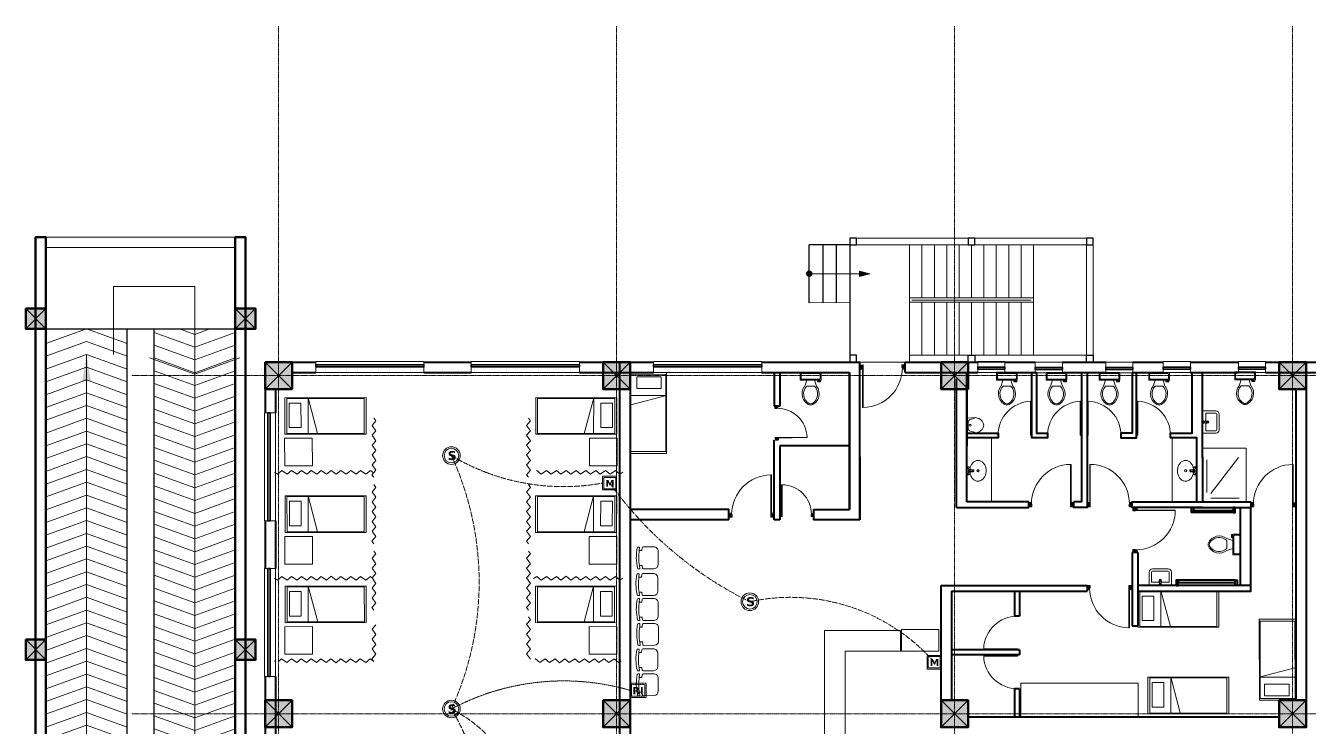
# Model space of a CAD drawing. Header units: millimetres. Extents: x 2402294 to 3337895, y 3394997 to 3969149.
# Drawn here: x 2501449 to 2529930, y 3600901 to 3616459 of the extents above; entities that cross this region are included whole.
import ezdxf

# ---------------------------------------------------------------- set-up
doc = ezdxf.new("R2010")
doc.units = ezdxf.units.MM
doc.header["$MEASUREMENT"] = 0
for name, pattern in [('ACAD_ISO04W100', [30, 24, -3, 0, -3]), ('ACISOTGB', [9, 4, -1, 1, -1, 1, -1]), ('CENTER', [2, 1.25, -0.25, 0.25, -0.25]), ('DASHED', [0.75, 0.5, -0.25])]:
    doc.linetypes.add(name, pattern=pattern)
for name, color, linetype, lineweight in [('0newfurnture', 30, 'Continuous', 15), ('centreline', 52, 'CENTER', 5), ('Column-0.5', 14, 'Continuous', 50), ('Detector Detector Conduit', 6, 'ACAD_ISO04W100', 13), ('Dimension- 0.15', 114, 'Continuous', 15), ('Dimension-137.5', 86, 'Continuous', 13), ('door', 41, 'Continuous', 5), ('Door Opening-0.09', 253, 'Continuous', 9), ('Frame-0.3', 24, 'Continuous', 30), ('Furniture Hospital-0.09', 44, 'Continuous', 9), ('Hatch', 9, 'Continuous', 9), ('hatch-1', 53, 'Continuous', 15), ('hidden lines', 205, 'DASHED', 5), ('Manual Call Point', 240, 'CENTER', 30), ('Metal  workt-0.2', 13, 'Continuous', 20), ('RI detector conduit', 100, 'ACISOTGB', 9), ('Sill Level', 140, 'Continuous', 20), ('Smoke Detector', 220, 'Continuous', 20), ('stairs', 6, 'Continuous', 25), ('WALL 0.2', 7, 'Continuous', 20), ('wall 0.4', 7, 'Continuous', 40), ('Wall-0.5', 7, 'Continuous', 50), ('WINDOW', 152, 'Continuous', 30), ('Windows Plan', 152, 'Continuous', 35)]:
    doc.layers.add(name, color=color, linetype=linetype, lineweight=lineweight)
doc.layers.add('ANNOTATION', color=7, linetype='Continuous')
doc.layers.add('CCTV conduit wire', color=1, linetype='CENTER')
doc.styles.add('5P2', font='verdana.ttf', dxfattribs={"height": 500})
doc.styles.get("Standard").update_dxf_attribs({"font": 'arial.ttf'})
doc.linetypes.add('ZIGZAG', pattern='A,0.0001,-0.2,[131,ltypeshp.shx,S=0.2,R=0,X=-0.2,Y=0],-0.4,[131,ltypeshp.shx,S=0.2,R=180,X=0.2,Y=0],-0.2', length=0.8001)
doc.dimstyles.get("Standard").update_dxf_attribs({"dimtxt": 500, "dimasz": 100, "dimexe": 100, "dimexo": 200, "dimgap": 0.09, "dimtad": 0, "dimtoh": 1, "dimdec": 0, "dimzin": 0, "dimdsep": 46, "dimtxsty": 'Standard', "dimblk": 'DOT', "dimcen": 0, "dimclrd": 256, "dimclre": 256, "dimclrt": 256, "dimadec": 0, "dimazin": 0, "dimtfac": 1, "dimtdec": 0, "dimtofl": 0, "dimtmove": 0, "dimatfit": 3, "dimfxl": 1, "dimtolj": 1, "dimtzin": 0, "dimlwd": -1, "dimlwe": -1, "dimarcsym": 1})

# ---------------------------------------------------------------- blocks, each defined once
blk = doc.blocks.new('2ft column')
at = {"layer": 'Hatch', "ltscale": 5}
h = blk.add_hatch(color=256, dxfattribs=at)
h.dxf.hatch_style = 1
h.paths.add_polyline_path([(2207385, 4176559), (2207985, 4176559), (2207985, 4175959), (2207385, 4175959)])
at = {"layer": 'Column-0.5', "ltscale": 5}
blk.add_lwpolyline([(2207385, 4176559), (2207985, 4176559), (2207985, 4175959), (2207385, 4175959)], close=True, dxfattribs=at)
at = {"layer": 'Defpoints', "ltscale": 5}
for points in [[(2207985, 4176559), (2207385, 4175959)], [(2207985, 4175959), (2207385, 4176559)]]:
    blk.add_lwpolyline(points, dxfattribs=at)
blk = doc.blocks.new('main grid')
at = {"layer": 'centreline', "ltscale": 5}
for p, q in [((2518911, 4018930), (2518911, 3987284)), ((2526411, 4018930), (2526411, 3987284)), ((2533911, 4018930), (2533911, 3991299)), ((2541411, 4018930), (2541411, 3976624)), ((2559988, 4011172), (2515645, 4011172)), ((2559988, 4003672), (2515645, 4003672))]:
    blk.add_line(p, q, dxfattribs=at)
at = {"layer": 'Hatch'}
for p in [(311226, -165087), (318726, -165087), (326226, -165087), (333726, -165087), (311226, -172587), (318726, -172587), (326226, -172587), (333726, -172587)]:
    blk.add_blockref('2ft column', p, dxfattribs=at)
blk = doc.blocks.new('sems')
at = {"layer": 'Dimension- 0.15', "ltscale": 5}
h = blk.add_hatch(dxfattribs=at)
h.set_pattern_fill('ANSI31', color=256, scale=25.555556)
h.set_pattern_definition([(45, (55035.0093, 4945698.8337), (-2.258813329, 2.258813329), [])])
h.paths.add_polyline_path([(2173550, 4150430), (2173550, 4150489), (2173491, 4150489, 0.414214)])
h.paths.add_polyline_path([(2173550, 4150430, 0.414214), (2173609, 4150489), (2173550, 4150489)])
h.paths.add_polyline_path([(2173550, 4150489), (2173609, 4150489, 0.414214), (2173550, 4150548)])
h.paths.add_polyline_path([(2173491, 4150489), (2173550, 4150489), (2173550, 4150548, 0.414214)])
for p, q in [((2174664, 4150546), (2174664, 4150431)), ((2174894, 4150489), (2174664, 4150546)), ((2174664, 4150431), (2174894, 4150489))]:
    blk.add_line(p, q, dxfattribs=at)
blk.add_lwpolyline([(2174664, 4150489), (2173550, 4150489)], dxfattribs=at)
blk.add_circle((2173550, 4150489), 59.1, dxfattribs=at)
blk.add_solid([(2174664, 4150546), (2174894, 4150489), (2174664, 4150431)], dxfattribs=at)
at = {"layer": 'Dimension-137.5', "ltscale": 5}
blk.add_line((2174664, 4150489), (2174894, 4150489), dxfattribs=at)
at = {"layer": 'Frame-0.3'}
for points in [[(2174450, 4151281), (2174450, 4151131), (2174600, 4151131), (2174600, 4151281)], [(2177075, 4151281), (2177075, 4151131), (2177225, 4151131), (2177225, 4151281)], [(2179700, 4151281), (2179700, 4151131), (2179850, 4151131), (2179850, 4151281)], [(2174450, 4148681), (2174450, 4148531), (2174600, 4148531), (2174600, 4148681)], [(2177075, 4148531), (2177075, 4148681), (2177225, 4148681), (2177225, 4148531)], [(2179700, 4148531), (2179700, 4148681), (2179850, 4148681), (2179850, 4148531)]]:
    blk.add_lwpolyline(points, close=True, dxfattribs=at)
at = {"layer": 'Metal  workt-0.2', "ltscale": 5}
for p, q in [((2174600, 4151281), (2179700, 4151281)), ((2175775, 4151131), (2175775, 4149956)), ((2176050, 4151131), (2176050, 4149956)), ((2176325, 4151131), (2176325, 4149956)), ((2176600, 4151131), (2176600, 4149956)), ((2176875, 4151131), (2176875, 4149956)), ((2177150, 4151131), (2177150, 4149956)), ((2177425, 4151131), (2177425, 4149956)), ((2177700, 4151131), (2177700, 4149956)), ((2177975, 4151131), (2177975, 4149956)), ((2178250, 4151131), (2178250, 4149956)), ((2178525, 4151131), (2178525, 4149956)), ((2179700, 4148681), (2179700, 4151131)), ((2175775, 4149856), (2175775, 4148681)), ((2176050, 4149856), (2176050, 4148681)), ((2176325, 4149856), (2176325, 4148681)), ((2176600, 4149856), (2176600, 4148681)), ((2176875, 4149856), (2176875, 4148681)), ((2177150, 4149856), (2177150, 4148681)), ((2177425, 4149856), (2177425, 4148681)), ((2177700, 4149856), (2177700, 4148681)), ((2177975, 4149856), (2177975, 4148681)), ((2178250, 4149856), (2178250, 4148681)), ((2178525, 4149856), (2178525, 4148681)), ((2175775, 4148531), (2174600, 4148531))]:
    blk.add_line(p, q, dxfattribs=at)
at = {"layer": 'Metal  workt-0.2'}
for points in [[(2177075, 4148531), (2179850, 4148531), (2179850, 4151131), (2174450, 4151131), (2174450, 4148531), (2174600, 4148531)], [(2179700, 4151131), (2174600, 4151131)], [(2174450, 4149851), (2173550, 4149847)], [(2179700, 4148681), (2175775, 4148681), (2175775, 4148531), (2176745, 4148531)]]:
    blk.add_lwpolyline(points, dxfattribs=at)
for points in [[(2175775, 4149956), (2175775, 4149856), (2178525, 4149856), (2178525, 4149956)], [(2175825, 4149906), (2175825, 4149906), (2178475, 4149906), (2178475, 4149906)]]:
    blk.add_lwpolyline(points, close=True, dxfattribs=at)
at = {"layer": 'stairs', "ltscale": 5}
for p, q in [((2174450, 4151281), (2174450, 4148531)), ((2173850, 4151131), (2173850, 4149848)), ((2174150, 4151131), (2174150, 4149849))]:
    blk.add_line(p, q, dxfattribs=at)
for points in [[(2173550, 4149847), (2173550, 4151131)], [(2174450, 4151131), (2173550, 4151131)]]:
    blk.add_lwpolyline(points, dxfattribs=at)
blk = doc.blocks.new('_Dot')
at = {"color": 0, "linetype": 'ByBlock', "lineweight": -2}
blk.add_line((-0.5, 0), (-1, 0), dxfattribs=at)
at = {"color": 0, "linetype": 'ByBlock', "lineweight": -3, "const_width": 0.5}
blk.add_lwpolyline([(-0.25, 0, 1), (0.25, 0, 1)], format="xyb", close=True, dxfattribs=at)
blk = doc.blocks.new('Toilet - top')
at = {"layer": 'Furniture Hospital-0.09'}
for p, q in [((-10, -8.5), (-8, -8.5)), ((-10, -9.5), (-10, -8.5)), ((-7, -9.5), (-10, -9.5)), ((-8, -8.5), (-8, -8)), ((-7, -8), (-7, -9.5)), ((-4, -8), (-6, -14)), ((4, -8), (6, -14)), ((9.5, -6), (9.5, -2)), ((4, -14), (-4, -14))]:
    blk.add_line(p, q, dxfattribs=at)
blk.add_lwpolyline([(10.5, -8), (10.5, 0), (-10.5, 0), (-10.5, -8)], close=True, dxfattribs=at)
for points in [[(-9.5, -2), (-9.5, -6)], [(8.5, -1), (-8.5, -1)], [(-8.5, -7), (8.5, -7)]]:
    blk.add_lwpolyline(points, dxfattribs=at)
for centre, radius, start, end in [((-8.6, -1.9), 0.884, 81.8699, 188.1301), ((-8.6, -6.1), 0.884, 171.8699, 278.1301), ((8.6, -1.9), 0.884, 351.8699, 98.1301), ((8.6, -6.1), 0.884, 261.8699, 8.1301), ((3.5, -21.6), 12.2, 141.4691, 247.9714), ((4.2, -21.8), 11.3, 136.3677, 238.9468), ((-3.5, -21.6), 12.2, 292.0284, 38.5307), ((-4.2, -21.8), 11.3, 301.053, 43.6321), ((0, -27.9), 4, 245.7318, 294.2682), ((0, -29), 4, 254.8605, 285.1395)]:
    blk.add_arc(centre, radius, start, end, dxfattribs=at)
blk = doc.blocks.new('26 door')
at = {"layer": 'door'}
blk.add_line((42654.7, -717.8), (42654.7, -716.7), dxfattribs=at)
at = {"layer": 'door', "ltscale": 5}
blk.add_lwpolyline([(42654.7, -716.7), (42684.7, -716.7), (42684.7, -717.8), (42654.7, -717.8)], dxfattribs=at)
at = {"layer": 'Door Opening-0.09'}
blk.add_arc((42654.8, -717.8), 30, 2.1358, 90.1794, dxfattribs=at)
blk = doc.blocks.new('TIA UR Plan-flat-1')
at = {"layer": 'Furniture Hospital-0.09'}
for points in [[(-186, 175), (-265, 150, 0.270578), (-380, 0, 0.556713)], [(-186, -175), (-265, -150, -0.270578), (-380, 0, -0.556713)], [(0, 0), (0, 132, 0.414214), (-25, 157), (-186, 175)], [(0, 0), (0, -132, -0.414214), (-25, -157), (-186, -175)], [(-174, 175), (-174, 154), (-81, 130, -0.321575), (-32, 71), (-32, 0)], [(-174, -175), (-174, -154), (-81, -130, 0.321575), (-32, -71), (-32, 0)]]:
    blk.add_lwpolyline(points, format="xyb", dxfattribs=at)
blk.add_circle((-75, 0), 20, dxfattribs=at)
blk = doc.blocks.new('SHOWERPLAN')
for p, q in [((20, 60), (25, 60)), ((30, 83), (35, 83)), ((30, 67), (35, 67)), ((35, 90), (53, 90)), ((80, 22), (135, 22)), ((20, -60), (25, -60)), ((30, -67), (35, -67)), ((30, -83), (35, -83)), ((35, -90), (53, -90)), ((80, -22), (135, -22))]:
    blk.add_line(p, q)
for points in [[(0, 105, -0.222859), (20, 90), (20, 60, -0.222859), (0, 45)], [(139, -4), (139, 3, 0.373826), (136, 7), (73, 15, 1.867218), (73, -16), (136, -7, 0.373826)], [(0, -105, 0.222859), (20, -90), (20, -60, 0.222859), (0, -45)]]:
    blk.add_lwpolyline(points, format="xyb", close=True)
for points in [[(20, 90), (25, 90), (25, 60), (20, 60)], [(25, 85), (30, 85), (30, 65), (25, 65)], [(30, 90), (35, 90), (35, 60), (30, 60)], [(20, -90), (25, -90), (25, -60), (20, -60)], [(25, -85), (30, -85), (30, -65), (25, -65)], [(30, -90), (35, -90), (35, -60), (30, -60)]]:
    blk.add_lwpolyline(points, close=True)
blk.add_lwpolyline([(51, 18, 0.461601), (47, -15)], format="xyb")
for centre, radius, start, end in [((-15, 21), 63.3, 355.2879, 37.6983), ((45, 0), 10.4, 100.0344, 259.4939), ((60, 2), 18.8, 46.4506, 153.7796), ((-43, 13), 124, 4.2141, 38.3676), ((136, 0), 22.4, 265.9494, 94.0506), ((133, 0), 22.5, 0.4708, 87.1339), ((133, 0), 22.5, 272.8655, 359.6459), ((-15, -21), 63.3, 322.3017, 4.7121), ((60, -2), 18.8, 206.2204, 313.5494), ((-43, -13), 124, 321.6324, 355.7859)]:
    blk.add_arc(centre, radius, start, end)
blk = doc.blocks.new('basi')
at = {"layer": 'Furniture Hospital-0.09'}
for radius in [25, 20]:
    blk.add_circle((0, 0), radius, dxfattribs=at)
blk.add_open_spline([(0, 230), (7, 230), (13, 230), (30, 227), (41, 224), (61, 217), (71, 212), (90, 200), (99, 192), (116, 176), (124, 167), (139, 146), (146, 136), (157, 112), (162, 100), (171, 74), (174, 61), (178, 34), (180, 20), (180, -7), (180, -21), (176, -49), (174, -62), (167, -88), (162, -101), (151, -125), (145, -136), (131, -158), (124, -167), (107, -185), (99, -193), (80, -206), (70, -212), (50, -221), (40, -225), (19, -229), (8, -230), (-13, -230), (-23, -228), (-44, -223), (-54, -220), (-74, -210), (-84, -204), (-102, -190), (-111, -182), (-127, -163), (-134, -153), (-148, -132), (-154, -120), (-164, -96), (-168, -83), (-175, -57), (-177, -43), (-180, -16), (-180, -2), (-179, 26), (-178, 40), (-173, 67), (-169, 80), (-160, 105), (-155, 117), (-143, 140), (-136, 151), (-121, 171), (-113, 179), (-96, 195), (-86, 202), (-67, 214), (-57, 219), (-36, 226), (-26, 228), (-10, 230), (-5, 230), (0, 230)], degree=3, knots=[0, 0, 0, 0, 0.111441, 0.111441, 0.290409, 0.290409, 0.469378, 0.469378, 0.648346, 0.648346, 0.827315, 0.827315, 1.006283, 1.006283, 1.185252, 1.185252, 1.36422, 1.36422, 1.543189, 1.543189, 1.722157, 1.722157, 1.901126, 1.901126, 2.080094, 2.080094, 2.259063, 2.259063, 2.438031, 2.438031, 2.617, 2.617, 2.795968, 2.795968, 2.974937, 2.974937, 3.153905, 3.153905, 3.332874, 3.332874, 3.511842, 3.511842, 3.690811, 3.690811, 3.869779, 3.869779, 4.048748, 4.048748, 4.227716, 4.227716, 4.406684, 4.406684, 4.585653, 4.585653, 4.764621, 4.764621, 4.94359, 4.94359, 5.122558, 5.122558, 5.301527, 5.301527, 5.480495, 5.480495, 5.659464, 5.659464, 5.838432, 5.838432, 6.017401, 6.017401, 6.196369, 6.196369, 6.283185, 6.283185, 6.283185, 6.283185], dxfattribs=at)
at = {"layer": 'Furniture Hospital-0.09', "xscale": 0.9999980001467896, "yscale": 0.9999980001467896, "zscale": 25.4, "rotation": 0.008803277706400013}
blk.add_blockref('SHOWERPLAN', (-250, 0), dxfattribs=at)
blk = doc.blocks.new('d1')
at = {"layer": 'door'}
for p, q in [((2442.7, 10746.2), (2408.3, 10746.2)), ((2408.3, 10746.2), (2408.3, 10745.7)), ((2442.7, 10745.7), (2408.3, 10745.7))]:
    blk.add_line(p, q, dxfattribs=at)
at = {"layer": 'door', "ltscale": 80}
for points in [[(2445, 10779.7), (2445, 10782), (2444.6, 10782), (2444.6, 10782.4), (2441.8, 10782.4), (2441.8, 10782), (2441.4, 10782), (2441.4, 10780.1), (2442.7, 10780.1), (2442.7, 10779.7)], [(2445, 10746.2), (2445, 10743.9), (2444.6, 10743.9), (2444.6, 10743.4), (2441.8, 10743.4), (2441.8, 10743.9), (2441.4, 10743.9), (2441.4, 10745.7), (2442.7, 10745.7), (2442.7, 10746.2)]]:
    blk.add_lwpolyline(points, close=True, dxfattribs=at)
at = {"layer": 'Door Opening-0.09', "ltscale": 80}
blk.add_arc((2442.7, 10745.7), 34.4, 90, 179.274, dxfattribs=at)
at = {"layer": 'hidden lines'}
for centre, radius, start, end in [((2441.6, 10791.4), 9.82, 268.3986, 287.3158), ((2441.4, 10784.8), 4.22, 269.7899, 318.9675), ((2444.3, 10781.3), 2.81, 166.4652, 205.1802), ((2445, 10781.7), 2.48, 162.4671, 233.2418), ((2441.6, 10782), 3, 308.4681, 358.9527), ((2445.5, 10782.1), 1.81, 168.6475, 255.2319), ((2441.4, 10741.1), 4.22, 41.0325, 90.2101), ((2441.6, 10734.5), 9.82, 72.6842, 91.6014), ((2444.3, 10744.5), 2.81, 154.8198, 193.5348), ((2445, 10744.2), 2.48, 126.7582, 197.5329), ((2441.6, 10743.8), 3, 1.0473, 51.5319), ((2445.5, 10743.8), 1.81, 104.7681, 191.3525)]:
    blk.add_arc(centre, radius, start, end, dxfattribs=at)
blk = doc.blocks.new('BED')
at = {"layer": 'Furniture Hospital-0.09'}
for p, q in [((-2.12, 0.475), (-2.12, -0.475)), ((-2.12, -0.475), (-2.12, 0.475)), ((-0.008, 0.475), (-2.12, 0.475)), ((-2.07, 0.475), (-2.07, -0.475)), ((-0.058, 0.455), (-2.07, 0.455)), ((-0.855, -0.455), (-0.61, 0.475)), ((-0.61, 0.475), (-0.61, -0.455)), ((-0.425, 0.336), (-0.426, -0.303)), ((-0.425, 0.336), (-0.121, 0.336)), ((-0.121, -0.303), (-0.121, 0.336)), ((-0.058, -0.475), (-0.058, 0.475)), ((-0.008, -0.475), (-0.008, 0.475)), ((-0.426, -0.303), (-0.121, -0.303)), ((-2.12, -0.475), (-0.008, -0.475)), ((-2.07, -0.455), (-0.058, -0.455))]:
    blk.add_line(p, q, dxfattribs=at)
blk = doc.blocks.new('BCHAIR')
at = {"layer": 'Furniture Hospital-0.09'}
for p, q in [((-0.15, 0), (0.15, 0)), ((-0.25, -0.1), (-0.25, -0.342)), ((0.25, -0.1), (0.25, -0.342)), ((-0.25, -0.431), (-0.25, -0.454)), ((-0.239, -0.421), (-0.181, -0.429)), ((-0.179, -0.369), (-0.232, -0.362)), ((-0.17, -0.379), (-0.17, -0.419)), ((0.17, -0.379), (0.17, -0.419)), ((0.179, -0.369), (0.232, -0.362)), ((0.239, -0.421), (0.181, -0.429)), ((0.25, -0.431), (0.25, -0.454))]:
    blk.add_line(p, q, dxfattribs=at)
for centre, radius, start, end in [((-0.15, -0.1), 0.1, 90, 180), ((0.15, -0.1), 0.1, 360, 90), ((-0.23, -0.342), 0.02, 180, 262.875), ((-0.24, -0.431), 0.01, 82.875, 180), ((-0.23, -0.454), 0.02, 180, 257.4986), ((0, 0.583), 1.083, 257.4986, 282.5014), ((-0.18, -0.419), 0.01, 262.875, 0), ((0, 0.594), 1.039, 259.9886, 280.0345), ((-0.18, -0.379), 0.01, 0, 82.875), ((0.18, -0.379), 0.01, 97.125, 180), ((0.18, -0.419), 0.01, 180, 277.125), ((0.23, -0.342), 0.02, 277.125, 360), ((0.23, -0.454), 0.02, 282.5014, 0), ((0.24, -0.431), 0.01, 0, 97.125)]:
    blk.add_arc(centre, radius, start, end, dxfattribs=at)
blk = doc.blocks.new('TAP')
at = {"layer": 'Furniture Hospital-0.09', "linetype": 'Continuous'}
for p, q in [((0, 38), (0, -38)), ((5, 38), (0, 38)), ((5, 38), (5, -38)), ((30, 25), (5, 25)), ((30, 0), (5, 0)), ((30, 25), (30, -25)), ((56, 16), (30, 16)), ((51, 7), (48, 8)), ((59, 19), (57, 22)), ((73, 24), (73, 27)), ((88, 20), (89, 22)), ((97, 15), (125, 12)), ((97, 8), (100, 9)), ((5, -38), (0, -38)), ((30, -25), (5, -25)), ((56, -16), (30, -16)), ((51, -8), (48, -9)), ((60, -20), (58, -22)), ((74, -24), (74, -27)), ((88, -19), (90, -22)), ((97, -7), (100, -8)), ((97, -15), (125, -12))]:
    blk.add_line(p, q, dxfattribs=at)
for radius in [21.2, 19.7]:
    blk.add_circle((74, 0), radius, dxfattribs=at)
for centre, radius, start, end in [((74, 0), 27.2, 163.0512, 199.0512), ((74, 0), 24.2, 127.0512, 163.0512), ((74, 0), 27.2, 91.0512, 127.0512), ((74, 0), 24.2, 55.0512, 91.0512), ((74, 0), 27.2, 19.0512, 55.0512), ((74, 0), 24.2, 343.0512, 19.0512), ((95, 0), 32.6, 337.45, 22.55), ((74, 0), 24.2, 199.0512, 235.0512), ((74, 0), 27.2, 235.0512, 271.0512), ((74, 0), 24.2, 271.0512, 307.0512), ((74, 0), 27.2, 307.0512, 343.0512)]:
    blk.add_arc(centre, radius, start, end, dxfattribs=at)
blk = doc.blocks.new('bazin')
at = {"layer": '0newfurnture', "ltscale": 5}
for p, q in [((2434577, 4011590), (2435069, 4011590)), ((2434577, 4011295), (2434577, 4011590)), ((2435069, 4011590), (2435069, 4011295)), ((2434626, 4011295), (2434626, 4011516)), ((2434626, 4011516), (2434799, 4011516)), ((2434847, 4011516), (2435020, 4011516)), ((2435020, 4011516), (2435020, 4011295)), ((2434996, 4011270), (2434651, 4011270)), ((2434996, 4011221), (2434651, 4011221))]:
    blk.add_line(p, q, dxfattribs=at)
blk.add_circle((2434823, 4011477), 25.6, dxfattribs=at)
for centre, radius, start, end in [((2434651, 4011295), 73.8, 180, 270), ((2434651, 4011295), 24.6, 180, 270), ((2434996, 4011295), 73.8, 270, 0), ((2434996, 4011295), 24.6, 270, 0)]:
    blk.add_arc(centre, radius, start, end, dxfattribs=at)
at = {"layer": '0newfurnture', "ltscale": 5, "xscale": 0.9842520018725999, "yscale": 0.9842520018725999, "zscale": 0.9842520018725999, "rotation": 270}
blk.add_blockref('TAP', (2434823, 4011590), dxfattribs=at)
blk = doc.blocks.new('w1')
at = {"layer": 'Sill Level'}
blk.add_lwpolyline([(2460641, 3827503), (2460641, 3825103), (2460401, 3825103), (2460401, 3827503)], close=True, dxfattribs=at)
at = {"layer": 'Windows Plan'}
blk.add_lwpolyline([(2460521, 3825103), (2460521, 3827503), (2460473, 3827503), (2460473, 3825103)], close=True, dxfattribs=at)
blk = doc.blocks.new('v2')
at = {"layer": 'Sill Level'}
blk.add_lwpolyline([(2448277, 3818910), (2448877, 3818910), (2448877, 3818670), (2448277, 3818670)], close=True, dxfattribs=at)
at = {"layer": 'Windows Plan'}
blk.add_lwpolyline([(2448877, 3818790), (2448277, 3818790), (2448277, 3818743), (2448877, 3818743)], close=True, dxfattribs=at)
blk = doc.blocks.new('smoke')
at = {"layer": 'Smoke Detector', "lineweight": 5}
for radius in [97.5, 81.1]:
    blk.add_circle((-251457, 4034457), radius, dxfattribs=at)
at = {"layer": 'Smoke Detector', "lineweight": 5, "insert": (-251499, 4034508), "char_height": 100.35, "width": 120.42, "attachment_point": 1, "style": '5P2'}
blk.add_mtext('{\\fVerdana|b1|i0|c0|p34;S}', dxfattribs=at)
blk = doc.blocks.new('smoke1')
at = {"layer": 'CCTV conduit wire'}
blk.add_blockref('smoke', (0, 0), dxfattribs=at)
blk = doc.blocks.new('response indicator')
at = {"layer": 'Manual Call Point', "lineweight": 5}
for points in [[(295159, 165314), (295473, 165314), (295473, 165035), (295159, 165035)], [(295183, 165290), (295450, 165290), (295450, 165059), (295183, 165059)]]:
    blk.add_lwpolyline(points, close=True, dxfattribs=at)
at = {"layer": 'Manual Call Point', "lineweight": 5, "insert": (295207, 165238), "char_height": 139.42, "width": 167.3, "attachment_point": 1, "style": '5P2'}
blk.add_mtext('{\\fVerdana|b1|i0|c0|p34;RI}', dxfattribs=at)
blk = doc.blocks.new('mcp')
at = {"layer": 'Manual Call Point', "lineweight": 5}
for points in [[(1356996, -1508126), (1357203, -1508126), (1357203, -1508327), (1356996, -1508327)], [(1357013, -1508143), (1357191, -1508143), (1357191, -1508310), (1357013, -1508310)]]:
    blk.add_lwpolyline(points, close=True, dxfattribs=at)
at = {"layer": 'Manual Call Point', "lineweight": 5, "insert": (1357036, -1508180), "char_height": 100.35, "width": 120.42, "attachment_point": 1, "style": '5P2'}
blk.add_mtext('{\\fVerdana|b1|i0|c0|p34;M}', dxfattribs=at)
blk = doc.blocks.new('RAMP23')
at = {"layer": 'Dimension- 0.15', "ltscale": 5}
h = blk.add_hatch(dxfattribs=at)
h.set_pattern_fill('ANSI31', color=256, scale=25.555556, angle=90)
h.set_pattern_definition([(135, (1623697.9227, 1877740.101), (-2.258813329, -2.258813329), [])])
h.paths.add_polyline_path([(2418321, 3996255), (2418380, 3996255), (2418380, 3996196, -0.414214)])
h.paths.add_polyline_path([(2418321, 3996255, -0.414214), (2418380, 3996314), (2418380, 3996255)])
h.paths.add_polyline_path([(2418380, 3996255), (2418380, 3996314, -0.414214), (2418439, 3996255)])
h.paths.add_polyline_path([(2418380, 3996196), (2418380, 3996255), (2418439, 3996255, -0.414214)])
blk.add_lwpolyline([(2418984, 4012016), (2418984, 4013523), (2420784, 4013523), (2420784, 4012700)], dxfattribs=at)
blk.add_circle((2418380, 3996255), 59.1, dxfattribs=at)
at = {"layer": 'hatch-1', "color": 4, "lineweight": 0, "ltscale": 5}
for points in [[(2417484, 4012256), (2418384, 4012583), (2419284, 4012256)], [(2419884, 4012503), (2420784, 4012177), (2421684, 4012503)], [(2420447, 4012583), (2420784, 4012460), (2421122, 4012583)], [(2417484, 4011973), (2418384, 4012299), (2419284, 4011973)], [(2419884, 4012220), (2420784, 4011893), (2421684, 4012220)], [(2417484, 4011689), (2418384, 4012016), (2419284, 4011689)], [(2419782, 4011938), (2420784, 4011574), (2421787, 4011938)], [(2419884, 4011936), (2420784, 4011610), (2421684, 4011936)], [(2417484, 4011406), (2418384, 4011732), (2419284, 4011406)], [(2419884, 4011653), (2420784, 4011326), (2421684, 4011653)], [(2417484, 4011122), (2418384, 4011449), (2419284, 4011122)], [(2419884, 4011369), (2420784, 4011043), (2421684, 4011369)], [(2417484, 4010839), (2418384, 4011165), (2419284, 4010839)], [(2419884, 4011086), (2420784, 4010759), (2421684, 4011086)], [(2417484, 4010555), (2418384, 4010882), (2419284, 4010555)], [(2419884, 4010802), (2420784, 4010476), (2421684, 4010802)], [(2417484, 4010272), (2418384, 4010598), (2419284, 4010272)], [(2419884, 4010519), (2420784, 4010192), (2421684, 4010519)], [(2417484, 4009988), (2418384, 4010315), (2419284, 4009988)], [(2419884, 4010235), (2420784, 4009909), (2421684, 4010235)], [(2417484, 4009705), (2418384, 4010031), (2419284, 4009705)], [(2419884, 4009952), (2420784, 4009625), (2421684, 4009952)], [(2417484, 4009421), (2418384, 4009748), (2419284, 4009421)], [(2419884, 4009668), (2420784, 4009342), (2421684, 4009668)], [(2417484, 4009138), (2418384, 4009464), (2419284, 4009138)], [(2419884, 4009385), (2420784, 4009058), (2421684, 4009385)], [(2417484, 4008854), (2418384, 4009181), (2419284, 4008854)], [(2419884, 4009101), (2420784, 4008775), (2421684, 4009101)], [(2417484, 4008571), (2418384, 4008897), (2419284, 4008571)], [(2419884, 4008818), (2420784, 4008491), (2421684, 4008818)], [(2417484, 4008287), (2418384, 4008614), (2419284, 4008287)], [(2419884, 4008534), (2420784, 4008208), (2421684, 4008534)], [(2417484, 4008004), (2418384, 4008330), (2419284, 4008004)], [(2419884, 4008251), (2420784, 4007924), (2421684, 4008251)], [(2417484, 4007721), (2418384, 4008047), (2419284, 4007721)], [(2419884, 4007967), (2420784, 4007641), (2421684, 4007967)], [(2417484, 4007437), (2418384, 4007763), (2419284, 4007437)], [(2419884, 4007684), (2420784, 4007357), (2421684, 4007684)], [(2417484, 4007154), (2418384, 4007480), (2419284, 4007154)], [(2419884, 4007400), (2420784, 4007074), (2421684, 4007400)], [(2417484, 4006870), (2418384, 4007196), (2419284, 4006870)], [(2419884, 4007117), (2420784, 4006791), (2421684, 4007117)], [(2417484, 4006587), (2418384, 4006913), (2419284, 4006587)], [(2419884, 4006833), (2420784, 4006507), (2421684, 4006833)], [(2417484, 4006303), (2418384, 4006629), (2419284, 4006303)], [(2419884, 4006550), (2420784, 4006224), (2421684, 4006550)], [(2417484, 4006020), (2418384, 4006346), (2419284, 4006020)], [(2419884, 4006266), (2420784, 4005940), (2421684, 4006266)], [(2417484, 4005736), (2418384, 4006062), (2419284, 4005736)], [(2419884, 4005983), (2420784, 4005657), (2421684, 4005983)], [(2417484, 4005453), (2418384, 4005779), (2419284, 4005453)], [(2419884, 4005699), (2420784, 4005373), (2421684, 4005699)], [(2417484, 4005169), (2418384, 4005495), (2419284, 4005169)], [(2419884, 4005416), (2420784, 4005090), (2421684, 4005416)], [(2417484, 4004886), (2418384, 4005212), (2419284, 4004886)], [(2419884, 4005132), (2420784, 4004806), (2421684, 4005132)], [(2417484, 4004602), (2418384, 4004928), (2419284, 4004602)], [(2419884, 4004849), (2420784, 4004523), (2421684, 4004849)], [(2417484, 4004319), (2418384, 4004645), (2419284, 4004319)], [(2419884, 4004565), (2420784, 4004239), (2421684, 4004565)], [(2417484, 4004035), (2418384, 4004361), (2419284, 4004035)], [(2419884, 4004282), (2420784, 4003956), (2421684, 4004282)], [(2417484, 4003752), (2418384, 4004078), (2419284, 4003752)], [(2417484, 4003752), (2418384, 4004078), (2419284, 4003752)], [(2419884, 4003998), (2420784, 4003672), (2421684, 4003998)], [(2417484, 4003468), (2418384, 4003794), (2419284, 4003468)], [(2419884, 4003715), (2420784, 4003389), (2421684, 4003715)], [(2417484, 4003185), (2418384, 4003511), (2419284, 4003185)], [(2419884, 4003431), (2420784, 4003105), (2421684, 4003431)], [(2417484, 4002901), (2418384, 4003228), (2419284, 4002901)], [(2419884, 4003148), (2420784, 4002822), (2421684, 4003148)], [(2417484, 4002618), (2418384, 4002944), (2419284, 4002618)], [(2419884, 4002864), (2420784, 4002538), (2421684, 4002864)], [(2417484, 4002334), (2418384, 4002661), (2419284, 4002334)], [(2419884, 4002581), (2420784, 4002255), (2421684, 4002581)], [(2417484, 4002051), (2418384, 4002377), (2419284, 4002051)], [(2419884, 4002298), (2420784, 4001971), (2421684, 4002298)], [(2417484, 4001767), (2418384, 4002094), (2419284, 4001767)], [(2419884, 4002014), (2420784, 4001688), (2421684, 4002014)], [(2417484, 4001484), (2418384, 4001810), (2419284, 4001484)], [(2419884, 4001731), (2420784, 4001404), (2421684, 4001731)], [(2417484, 4001200), (2418384, 4001527), (2419284, 4001200)], [(2419884, 4001447), (2420784, 4001121), (2421684, 4001447)], [(2417484, 4000917), (2418384, 4001243), (2419284, 4000917)], [(2419884, 4001164), (2420784, 4000837), (2421684, 4001164)], [(2417484, 4000633), (2418384, 4000960), (2419284, 4000633)], [(2419884, 4000880), (2420784, 4000554), (2421684, 4000880)], [(2417484, 4000350), (2418384, 4000676), (2419284, 4000350)], [(2419884, 4000597), (2420784, 4000270), (2421684, 4000597)], [(2417484, 4000066), (2418384, 4000393), (2419284, 4000066)], [(2419884, 4000313), (2420784, 3999987), (2421684, 4000313)], [(2417484, 3999783), (2418384, 4000109), (2419284, 3999783)], [(2419884, 4000030), (2420784, 3999703), (2421684, 4000030)], [(2417484, 3999499), (2418384, 3999826), (2419284, 3999499)], [(2419884, 3999746), (2420784, 3999420), (2421684, 3999746)], [(2417484, 3999216), (2418384, 3999542), (2419284, 3999216)], [(2419884, 3999463), (2420784, 3999136), (2421684, 3999463)], [(2417484, 3998932), (2418384, 3999259), (2419284, 3998932)], [(2419884, 3999179), (2420784, 3998853), (2421684, 3999179)], [(2417484, 3998649), (2418384, 3998975), (2419284, 3998649)], [(2419884, 3998896), (2420784, 3998569), (2421684, 3998896)], [(2417484, 3998365), (2418384, 3998692), (2419284, 3998365)], [(2419884, 3998612), (2420784, 3998286), (2421684, 3998612)], [(2417484, 3998082), (2418384, 3998408), (2419284, 3998082)], [(2419884, 3998329), (2420784, 3998002), (2421684, 3998329)], [(2417484, 3997798), (2418384, 3998125), (2419284, 3997798)], [(2419884, 3998045), (2420784, 3997719), (2421684, 3998045)], [(2417484, 3997515), (2418384, 3997841), (2419284, 3997515)], [(2419884, 3997762), (2420784, 3997435), (2421684, 3997762)], [(2417484, 3997231), (2418384, 3997558), (2419284, 3997231)], [(2419884, 3997478), (2420784, 3997152), (2421684, 3997478)], [(2417484, 3996948), (2418384, 3997274), (2419284, 3996948)], [(2419884, 3997195), (2420784, 3996868), (2421684, 3997195)], [(2417484, 3996664), (2418384, 3996991), (2419284, 3996664)], [(2419884, 3996911), (2420784, 3996585), (2421684, 3996911)], [(2417484, 3996381), (2418384, 3996707), (2419284, 3996381)], [(2417484, 3996381), (2418384, 3996707), (2419284, 3996381)], [(2419884, 3996628), (2420784, 3996301), (2421684, 3996628)]]:
    blk.add_lwpolyline(points, dxfattribs=at)
at = {"layer": 'stairs', "ltscale": 5}
for points in [[(2417484, 4012583), (2421684, 4012583)], [(2419284, 3996313), (2419284, 4012583)], [(2419884, 3996313), (2419884, 4012583)], [(2417484, 3996313), (2421684, 3996313)]]:
    blk.add_lwpolyline(points, dxfattribs=at)
at = {"layer": 'WALL 0.2', "ltscale": 5}
for points in [[(2417484, 4014613), (2421684, 4014613)], [(2417484, 4014383), (2421684, 4014383)]]:
    blk.add_lwpolyline(points, dxfattribs=at)
at = {"layer": 'Wall-0.5', "ltscale": 5}
for points in [[(2417254, 3996768), (2417484, 3996768), (2417484, 4014613), (2417254, 4014613)], [(2421684, 3996768), (2421914, 3996768), (2421914, 4014613), (2421684, 4014613)]]:
    blk.add_lwpolyline(points, close=True, dxfattribs=at)
at = {"layer": 'Hatch', "xscale": 0.75, "yscale": 0.75, "zscale": 0.75}
for p in [(761496, 880614), (766146, 880614), (761496, 873271), (766146, 873271), (761496, 864349), (766146, 864349)]:
    blk.add_blockref('2ft column', p, dxfattribs=at)
at = {"layer": 'Dimension- 0.15', "ltscale": 5}
for points, override in [([(2420784, 3996301), (2420784, 4012700)], {"dimasz": 600, "dimfxl": 500, "dimfxlon": 1}), ([(2418384, 4012016), (2418380, 3996313)], {"dimasz": 600, "dimgap": 0.09, "dimtad": 0, "dimfxl": 500, "dimfxlon": 1})]:
    blk.add_leader(points, dimstyle='Standard', override=override, dxfattribs=at)

msp = doc.modelspace()

# ---------------------------------------------------------------- linework, layer by layer
at = {"layer": 'Detector Detector Conduit', "ltscale": 5}
for centre, radius, start, end in [((2513382.7, 3611074.9), 4836.6, 239.04531, 280.33235), ((2504784.9, 3604117.5), 6725, 335.30552, 24.69448), ((2521216.6, 3611206.1), 8381.3, 215.68799, 243.7995), ((2518421.8, 3599533.4), 4250.2, 41.41227, 102.3027), ((2506846.9, 3598866.9), 4727, 328.90836, 31.09164), ((2509424.9, 3598456.4), 3208.2, 5.75082, 62.72817)]:
    msp.add_arc(centre, radius, start, end, dxfattribs=at)
at = {"layer": 'Furniture Hospital-0.09'}
for p, q in [((2527741, 3606083.3), (2528359, 3606883.8)), ((2527657.1, 3606834.2), (2527657.1, 3606110)), ((2527741, 3605980.4), (2528370.5, 3605980.4)), ((2520859.8, 3603046.3), (2519173.6, 3603046.3)), ((2519173.6, 3603046.3), (2519173.6, 3599090.9)), ((2520859.8, 3602586.3), (2520859.8, 3603046.3)), ((2520859.8, 3602586.3), (2519633.6, 3602586.3)), ((2519633.6, 3602586.3), (2519633.6, 3599090.9))]:
    msp.add_line(p, q, dxfattribs=at)
for points in [[(2507809.1, 3606698.4), (2507808.3, 3607311.7), (2507195, 3607310.9), (2507195.7, 3606697.6)], [(2513956.3, 3606698.4), (2513957.1, 3607311.7), (2514570.4, 3607310.9), (2514569.7, 3606697.6)], [(2527558.8, 3605901.3), (2528532, 3605901.3), (2528532, 3607094.4), (2527558.8, 3607094.4)], [(2507811.8, 3604520.4), (2507811, 3605133.7), (2507197.7, 3605132.9), (2507198.5, 3604519.6)], [(2513953.6, 3604520.4), (2513954.4, 3605133.7), (2514567.7, 3605132.9), (2514566.9, 3604519.6)], [(2507814.3, 3602520.4), (2507813.5, 3603133.7), (2507200.2, 3603132.9), (2507201, 3602519.6)], [(2513951.1, 3602520.4), (2513951.8, 3603133.7), (2514565.2, 3603132.9), (2514564.4, 3602519.6)], [(2520879.2, 3602586.3), (2521712.8, 3602586.3), (2521712.8, 3603066.9), (2520879.2, 3603066.9)], [(2523525.5, 3601131.3), (2526134.5, 3601131.3), (2526134.5, 3601880.5), (2523525.5, 3601880.5)]]:
    msp.add_lwpolyline(points, close=True, dxfattribs=at)
for points in [[(2522328.8, 3605901.3), (2522328.8, 3607321.3), (2522878.8, 3607321.3), (2522878.8, 3605901.3), (2522328.8, 3605901.3)], [(2527433.8, 3605901.3), (2527433.8, 3607321.3), (2526883.8, 3607321.3), (2526883.8, 3605901.3), (2527433.8, 3605901.3)]]:
    msp.add_lwpolyline(points, dxfattribs=at)
at = {"layer": 'RI detector conduit', "ltscale": 5}
msp.add_arc((2513386.6, 3596630.2), 5300, 73.86198, 118.04329, dxfattribs=at)
at = {"layer": 'wall 0.4', "ltscale": 5}
for p, q in [((2507359.8, 3609001.3), (2507884.8, 3609001.3)), ((2510284.8, 3609001.3), (2511334.8, 3609001.3)), ((2513734.8, 3609001.3), (2515378.5, 3609001.3)), ((2517778.5, 3609001.3), (2519959.8, 3609001.3)), ((2519959.8, 3608997.4), (2519959.8, 3609001.3)), ((2519959.8, 3606181.3), (2519959.8, 3608997.4)), ((2520959.8, 3609001.3), (2522571.5, 3609001.3)), ((2520959.8, 3608771.3), (2520959.8, 3609001.3)), ((2523171.5, 3609001.3), (2523849.9, 3609001.3)), ((2524449.9, 3609001.3), (2525411.6, 3609001.3)), ((2526011.6, 3609001.3), (2526690, 3609001.3)), ((2527290, 3609001.3), (2528359.5, 3609001.3)), ((2528959.5, 3609001.3), (2531724.9, 3609001.3)), ((2507359.8, 3608771.3), (2507884.8, 3608771.3)), ((2510284.8, 3608771.3), (2511334.8, 3608771.3)), ((2513734.8, 3608771.3), (2515378.5, 3608771.3)), ((2517778.5, 3608771.3), (2519729.8, 3608771.3)), ((2518053.1, 3608771.3), (2518053.1, 3608021.3)), ((2518178.1, 3608771.3), (2518178.1, 3608021.3)), ((2520959.8, 3608771.3), (2522571.5, 3608771.3)), ((2522098.8, 3605776.3), (2522098.8, 3608631.3)), ((2522328.8, 3608771.3), (2522328.8, 3607146.3)), ((2522328.8, 3605901.3), (2522328.8, 3608771.3)), ((2522990.3, 3608771.3), (2523873.8, 3608771.3)), ((2524449.9, 3608771.3), (2525411.6, 3608771.3)), ((2525998.8, 3608771.3), (2526690, 3608771.3)), ((2527290, 3608771.3), (2528359.5, 3608771.3)), ((2527558.8, 3606868.3), (2527558.8, 3608771.3)), ((2528959.5, 3608771.3), (2531724.9, 3608771.3)), ((2506759.8, 3608401.3), (2506759.8, 3607876.3)), ((2506989.8, 3608401.3), (2506989.8, 3607876.3)), ((2529629.8, 3608401.3), (2529629.8, 3601501.3)), ((2529859.8, 3608401.3), (2529859.8, 3601501.3)), ((2518178.1, 3608021.3), (2518053.1, 3608021.3)), ((2519729.8, 3607146.3), (2518178.1, 3607146.3)), ((2518178.1, 3607146.3), (2518178.1, 3605501.3)), ((2522328.8, 3606916.3), (2522328.8, 3606916.3)), ((2518928.1, 3605731.3), (2519729.8, 3605731.3)), ((2518928.1, 3605731.3), (2518928.1, 3605501.3)), ((2522098.8, 3605776.3), (2523703.8, 3605776.3)), ((2523703.8, 3605901.3), (2522328.8, 3605901.3)), ((2523703.8, 3605776.3), (2523703.8, 3605901.3)), ((2527328.8, 3605901.3), (2527558.8, 3605901.3)), ((2527328.8, 3605901.3), (2527328.8, 3605901.3)), ((2527328.8, 3605776.3), (2527558.8, 3605776.3)), ((2527328.8, 3605776.3), (2527433.8, 3605776.3)), ((2527558.8, 3605901.3), (2528629.8, 3605901.3)), ((2527558.8, 3605776.3), (2528629.8, 3605776.3)), ((2528399.9, 3604046.3), (2528399.8, 3605776.3)), ((2528629.8, 3605901.3), (2528629.8, 3605776.3)), ((2528629.9, 3604046.3), (2528629.8, 3605776.3)), ((2506759.8, 3605476.3), (2506759.8, 3604426.3)), ((2506989.8, 3605476.3), (2506989.8, 3604426.3)), ((2517053.1, 3605501.3), (2514859.8, 3605501.3)), ((2518178.1, 3605501.3), (2518053.1, 3605501.3)), ((2519959.8, 3605501.3), (2518928.1, 3605501.3)), ((2525998.8, 3604776.3), (2525998.8, 3603150.5)), ((2526123.8, 3604776.3), (2525998.8, 3604776.3)), ((2526123.8, 3604776.3), (2526123.8, 3603150.5)), ((2521759.8, 3601501.3), (2521759.8, 3604046.3)), ((2521759.8, 3604046.3), (2524998.8, 3604046.3)), ((2524998.8, 3604046.3), (2524998.8, 3603921.3)), ((2526123.8, 3604054.4), (2526123.8, 3603929.4)), ((2521989.8, 3603921.3), (2521989.8, 3601501.3)), ((2521989.8, 3603921.3), (2524998.8, 3603921.3)), ((2523389.8, 3603921.3), (2523389.8, 3603366.3)), ((2523499.8, 3603921.3), (2523499.8, 3603366.3)), ((2523499.8, 3603366.3), (2523389.8, 3603366.3)), ((2525998.8, 3603150.5), (2526123.8, 3603150.5)), ((2523499.8, 3602616.3), (2521989.8, 3602616.3)), ((2523499.8, 3602616.3), (2523499.8, 3602506.3)), ((2523499.8, 3602506.3), (2521989.8, 3602506.3)), ((2506759.8, 3602026.3), (2506759.8, 3600423.6)), ((2506989.8, 3602026.3), (2506989.8, 3600423.6)), ((2523389.8, 3601759.1), (2523389.8, 3601131.3)), ((2523499.8, 3601756.3), (2523389.8, 3601756.3)), ((2523499.8, 3601756.3), (2523499.8, 3601131.3)), ((2522359.8, 3601131.3), (2529259.8, 3601131.3))]:
    msp.add_line(p, q, dxfattribs=at)
for points in [[(2514859.8, 3608701.3), (2514859.8, 3600276.8), (2514629.8, 3600276.8), (2514629.8, 3609001.3)], [(2523873.8, 3608771.3), (2523873.8, 3607421.3), (2524123.8, 3607421.3), (2524123.8, 3607321.3), (2523773.8, 3607321.3), (2523773.8, 3608771.3)], [(2524873.8, 3608771.3), (2524873.8, 3605901.3), (2524703.8, 3605901.3)], [(2524998.8, 3608771.3), (2524998.8, 3605776.3), (2524703.8, 3605776.3), (2524703.8, 3605901.3)], [(2525998.8, 3608771.3), (2525998.8, 3607421.3), (2525748.8, 3607421.3), (2525748.8, 3607321.3), (2526098.8, 3607321.3), (2526098.8, 3608771.3)], [(2527558.8, 3605776.3), (2527558.8, 3605776.3), (2525998.8, 3605776.3), (2525998.8, 3605901.3), (2527433.8, 3605901.3), (2527433.8, 3607321.3), (2526848.8, 3607321.3), (2526848.8, 3607421.3), (2527328.8, 3607421.3), (2527328.8, 3608771.3)], [(2518053.1, 3605501.3), (2518053.1, 3607271.3)], [(2522328.8, 3607421.3), (2523023.8, 3607421.3), (2523023.8, 3607321.3), (2522328.8, 3607321.3)], [(2527558.8, 3606899.3), (2527558.8, 3605901.3)], [(2517053.1, 3605501), (2517053.1, 3605731.3), (2514859.8, 3605731.3)], [(2526123.8, 3603921.3), (2528629.9, 3603921.3), (2528629.9, 3604046.3), (2526123.8, 3604046.3)]]:
    msp.add_lwpolyline(points, dxfattribs=at)
for points in [[(2527356.7, 3605662), (2527312.6, 3605662), (2527312.6, 3605776.3), (2527356.7, 3605776.3)], [(2528237.9, 3605662), (2528281.9, 3605662), (2528281.9, 3605776.3), (2528237.9, 3605776.3)], [(2527315.8, 3605711.1), (2528278.7, 3605711.1), (2528278.7, 3605662), (2527315.8, 3605662)], [(2527019.6, 3604160.6), (2526975.6, 3604160.6), (2526975.6, 3604046.3), (2527019.6, 3604046.3)], [(2527019.6, 3604111.5), (2528281.2, 3604111.5), (2528281.2, 3604160.6), (2527019.6, 3604160.6)], [(2528281.2, 3604160.6), (2528325.3, 3604160.6), (2528325.3, 3604046.3), (2528281.2, 3604046.3)]]:
    msp.add_lwpolyline(points, close=True, dxfattribs=at)
at = {"layer": 'Wall-0.5', "ltscale": 5}
for p, q in [((2519729.8, 3608771.3), (2519729.8, 3605731.3)), ((2519959.8, 3606901.3), (2519959.8, 3605501.3))]:
    msp.add_line(p, q, dxfattribs=at)
at = {"layer": 'WINDOW', "linetype": 'ZIGZAG', "lineweight": 20, "ltscale": 0.5}
for points in [[(2509174.1, 3606445.1), (2509131.7, 3606501), (2509216.7, 3606602), (2509133.8, 3606721.8), (2509216.7, 3606820.4), (2509133.8, 3606940.2), (2509216.7, 3607038.8), (2509133.8, 3607158.6), (2509216.7, 3607257.1), (2509133.8, 3607376.9), (2509216.7, 3607475.5), (2509133.8, 3607595.3), (2509216.7, 3607693.9), (2509174.1, 3607755.4)], [(2512604, 3606445.1), (2512561.6, 3606501), (2512646.6, 3606602), (2512563.6, 3606721.8), (2512646.6, 3606820.4), (2512563.6, 3606940.2), (2512646.6, 3607038.8), (2512563.6, 3607158.6), (2512646.6, 3607257.1), (2512563.6, 3607376.9), (2512646.6, 3607475.5), (2512563.6, 3607595.3), (2512646.6, 3607693.9), (2512604, 3607755.4)], [(2509169.7, 3606546.1), (2509096.8, 3606596.6), (2508998.2, 3606513.7), (2508878.4, 3606596.6), (2508779.8, 3606513.7), (2508660, 3606596.6), (2508561.4, 3606513.7), (2508441.6, 3606596.6), (2508340.5, 3606511.5), (2508225.6, 3606598.7), (2508124.6, 3606513.7), (2508004.8, 3606596.6), (2507906.3, 3606513.7), (2507786.5, 3606596.6), (2507687.9, 3606513.7), (2507568.1, 3606596.6), (2507469.5, 3606513.7), (2507349.7, 3606596.6), (2507251.1, 3606513.7), (2507131.3, 3606596.6), (2507032.7, 3606513.7), (2506971.2, 3606556.3)], [(2512779.7, 3606590.8), (2512788.2, 3606596.6), (2512886.7, 3606513.7), (2513006.6, 3606596.6), (2513105.1, 3606513.7), (2513224.9, 3606596.6), (2513326.1, 3606511.5), (2513440.9, 3606598.7), (2513541.9, 3606513.7), (2513661.7, 3606596.6), (2513760.3, 3606513.7), (2513880.1, 3606596.6), (2513978.7, 3606513.7), (2514098.5, 3606596.6), (2514197.1, 3606513.7), (2514316.9, 3606596.6), (2514415.4, 3606513.7), (2514535.2, 3606596.6), (2514633.8, 3606513.7), (2514695.3, 3606556.3)], [(2509174.1, 3604972.6), (2509131.7, 3605028.5), (2509216.7, 3605129.5), (2509133.8, 3605249.3), (2509216.7, 3605347.9), (2509133.8, 3605467.7), (2509216.7, 3605566.3), (2509133.8, 3605686.1), (2509216.7, 3605784.6), (2509133.8, 3605904.4), (2509216.7, 3606003), (2509133.8, 3606122.8), (2509216.7, 3606221.4), (2509174.1, 3606282.9)], [(2512604, 3604972.6), (2512561.6, 3605028.5), (2512646.6, 3605129.5), (2512563.6, 3605249.3), (2512646.6, 3605347.9), (2512563.6, 3605467.7), (2512646.6, 3605566.3), (2512563.6, 3605686.1), (2512646.6, 3605784.6), (2512563.6, 3605904.4), (2512646.6, 3606003), (2512563.6, 3606122.8), (2512646.6, 3606221.4), (2512604, 3606282.9)], [(2509174.1, 3603499.1), (2509131.7, 3603555), (2509216.7, 3603656), (2509133.8, 3603775.8), (2509216.7, 3603874.4), (2509133.8, 3603994.2), (2509216.7, 3604092.8), (2509133.8, 3604212.6), (2509216.7, 3604311.1), (2509133.8, 3604430.9), (2509216.7, 3604529.5), (2509133.8, 3604649.3), (2509216.7, 3604747.9), (2509174.1, 3604809.4)], [(2512604, 3603499.1), (2512561.6, 3603555), (2512646.6, 3603656), (2512563.6, 3603775.8), (2512646.6, 3603874.4), (2512563.6, 3603994.2), (2512646.6, 3604092.8), (2512563.6, 3604212.6), (2512646.6, 3604311.1), (2512563.6, 3604430.9), (2512646.6, 3604529.5), (2512563.6, 3604649.3), (2512646.6, 3604747.9), (2512604, 3604809.4)], [(2509139.3, 3604219.2), (2509096.8, 3604248.7), (2508998.2, 3604165.7), (2508878.4, 3604248.7), (2508779.8, 3604165.7), (2508660, 3604248.7), (2508561.4, 3604165.7), (2508441.6, 3604248.7), (2508340.5, 3604163.6), (2508225.6, 3604250.7), (2508124.6, 3604165.7), (2508004.8, 3604248.7), (2507906.3, 3604165.7), (2507786.5, 3604248.7), (2507687.9, 3604165.7), (2507568.1, 3604248.7), (2507469.5, 3604165.7), (2507349.7, 3604248.7), (2507251.1, 3604165.7), (2507131.3, 3604248.7), (2507032.7, 3604165.7), (2506971.2, 3604208.3)], [(2512715.9, 3604198.6), (2512788.2, 3604248.7), (2512886.7, 3604165.7), (2513006.6, 3604248.7), (2513105.1, 3604165.7), (2513224.9, 3604248.7), (2513326.1, 3604163.6), (2513440.9, 3604250.7), (2513541.9, 3604165.7), (2513661.7, 3604248.7), (2513760.3, 3604165.7), (2513880.1, 3604248.7), (2513978.7, 3604165.7), (2514098.5, 3604248.7), (2514197.1, 3604165.7), (2514316.9, 3604248.7), (2514415.4, 3604165.7), (2514535.2, 3604248.7), (2514633.8, 3604165.7), (2514695.3, 3604208.3)], [(2509174.1, 3602363.7), (2509131.7, 3602419.6), (2509216.7, 3602520.6), (2509133.8, 3602640.4), (2509216.7, 3602739), (2509133.8, 3602858.8), (2509216.7, 3602957.4), (2509133.8, 3603077.2), (2509216.7, 3603175.8)], [(2512646.6, 3602413), (2512563.6, 3602532.8), (2512646.6, 3602631.4), (2512563.6, 3602751.2), (2512646.6, 3602849.8), (2512563.6, 3602969.6), (2512646.6, 3603068.2), (2512563.6, 3603188), (2512646.6, 3603286.6), (2512604, 3603348.1)], [(2506989.8, 3602361.8), (2506966, 3602378.3)], [(2509164.5, 3602368.1), (2509091.5, 3602418.6), (2508992.9, 3602335.7), (2508873.1, 3602418.6), (2508774.5, 3602335.7), (2508654.7, 3602418.6), (2508556.2, 3602335.7), (2508436.4, 3602418.6), (2508335.2, 3602333.5), (2508220.4, 3602420.7), (2508119.4, 3602335.7), (2507999.6, 3602418.6), (2507901, 3602335.7), (2507781.2, 3602418.6), (2507682.6, 3602335.7), (2507562.8, 3602418.6), (2507464.2, 3602335.7), (2507344.4, 3602418.6), (2507245.9, 3602335.7), (2507126.1, 3602418.6), (2507059.8, 3602362.9)], [(2512748.8, 3602412.8), (2512757.2, 3602418.6), (2512855.8, 3602335.7), (2512975.6, 3602418.6), (2513074.2, 3602335.7), (2513194, 3602418.6), (2513295.1, 3602333.5), (2513409.9, 3602420.7), (2513510.9, 3602335.7), (2513630.7, 3602418.6), (2513729.3, 3602335.7), (2513849.1, 3602418.6), (2513947.7, 3602335.7), (2514067.5, 3602418.6), (2514166.1, 3602335.7), (2514285.9, 3602418.6), (2514384.5, 3602335.7), (2514504.3, 3602418.6), (2514602.9, 3602335.7), (2514664.4, 3602378.3)]]:
    msp.add_lwpolyline(points, dxfattribs=at)

# ---------------------------------------------------------------- block references
at = {"layer": '0newfurnture', "xscale": -1}
for p, rotation in [((6539149.1, 6042492.8), 90), ((91799.4, 7615636.6), 180)]:
    msp.add_blockref('bazin', p, dxfattribs=dict(at, rotation=rotation))
at = {"layer": 'ANNOTATION', "xscale": 1.125, "yscale": 1.125, "zscale": 1.125}
msp.add_blockref('response indicator', (2182806.3, 3415900.3), dxfattribs=at)
at = {"layer": 'CCTV conduit wire'}
for name, p, xscale, yscale, zscale in [('smoke1', (3013809.5, -4461987.1), 2, 2, 2), ('mcp', (478756, 5868656.5), 1.5, 1.5, 1.5), ('smoke1', (3020430.7, -4465228.3), 2, 2, 2), ('mcp', (485956, 5864684.6), 1.5, 1.5, 1.5), ('smoke1', (3013809.5, -4467606.3), 2, 2, 2)]:
    msp.add_blockref(name, p, dxfattribs=dict(at, xscale=xscale, yscale=yscale, zscale=zscale))
at = {"layer": 'door', "yscale": 25, "zscale": 25}
for p, xscale, rotation in [((2505828, 2541010.7), 25, 90), ((2506928, 2541010.7), 25, 90), ((2542943.2, 2541010.7), -25, 270), ((2544043.2, 2541010.7), -25, 270), ((3589823.9, 3584560.5), 25, 180)]:
    msp.add_blockref('26 door', p, dxfattribs=dict(at, xscale=xscale, rotation=rotation))
at = {"layer": 'door', "xscale": -25, "yscale": 25, "zscale": 25}
msp.add_blockref('26 door', (3589823.9, 3620562.1), dxfattribs=at)
at = {"layer": 'Door Opening-0.09'}
for p, xscale, yscale, zscale, rotation in [((2244523.7, 3546082.8), -25.64102998076803, 25.64102998076803, 25.64102998076803, 270.0333351142592), ((2567972.5, 3401341.2), -19.2307692307673, 19.23076923076723, 19.23076923076723, 0.7978814814005375), ((2800212.8, 3668323.6), -25.64102998076803, 25.64102998076803, 25.64102998076803, 89.96666488534903), ((2249489.8, 3668323.6), 25.64102998076803, 25.64102998076803, 25.64102998076803, 270.0333351146509), ((2805138.8, 3668321.9), -25.64102998076803, 25.64102998076803, 25.64102998076803, 89.96666488534903), ((2793562.1, 3668091.6), -25.64102998076803, 25.64102998076803, 25.64102998076803, 89.96666488534903), ((2311573.7, 3652594.9), 19.23076923076723, 19.23076923076723, 19.23076923076723, 270), ((2801504.2, 3541517.4), 25.64102998076803, 25.64102998076803, 25.64102998076803, 90.03333511465095)]:
    msp.add_blockref('d1', p, dxfattribs=dict(at, xscale=xscale, yscale=yscale, zscale=zscale, rotation=rotation))
at = {"layer": 'Furniture Hospital-0.09'}
for name, p, xscale, yscale, zscale, rotation in [('BED', (2515264.4, 3608778), -851.8518518849082, 851.8518518849081, 851.8518518849082, 269.9280295148752), ('Toilet - top', (2518865, 3608771.3), -21.93575057202431, 21.93575057202424, 21.93575057202424, 359.9999975267988), ('BED', (2507194.3, 3607804.2), -851.8518518849081, 851.8518518849083, 851.8518518849082, 0.07196910721486205), ('BED', (2514571, 3607804.2), 851.8518518849082, 851.8518518849082, 851.8518518849082, 359.9280295146831), ('BED', (2507197.1, 3605626.2), -851.8518518849081, 851.8518518849083, 851.8518518849082, 0.07196910721486205), ('BED', (2514568.3, 3605626.2), 851.8518518849082, 851.8518518849082, 851.8518518849082, 359.9280295146831), ('Toilet - top', (2528409.1, 3604954.6), 21.93575057202424, 21.93575057202424, 21.93575057202424, 270), ('BED', (2507199.6, 3603626.2), -851.8518518849081, 851.8518518849083, 851.8518518849082, 0.07196910721486205), ('BED', (2514565.8, 3603626.2), 851.8518518849082, 851.8518518849082, 851.8518518849082, 359.9280295146831), ('BED', (2526117.2, 3603524.8), -851.8518518849081, 851.8518518849083, 851.8518518849082, 0.07196910721486205), ('BED', (2529225.2, 3601493.7), -851.8518518849081, 851.8518518849083, 851.8518518849082, 90.07196910721487), ('BED', (2526338.5, 3601605.9), -851.8518518849081, 851.8518518849083, 851.8518518849082, 0.07196910721486205)]:
    msp.add_blockref(name, p, dxfattribs=dict(at, xscale=xscale, yscale=yscale, zscale=zscale, rotation=rotation))
at = {"layer": 'Furniture Hospital-0.09', "xscale": -21.93575057202424, "yscale": 21.93575057202424, "zscale": 21.93575057202424}
for p in [(2523220.7, 3608771.3), (2524320.7, 3608771.3), (2525495.5, 3608771.3), (2526595.5, 3608771.3), (2528503.8, 3608780.4)]:
    msp.add_blockref('Toilet - top', p, dxfattribs=at)
at = {"layer": 'Furniture Hospital-0.09', "rotation": 179.9999993660119}
msp.add_blockref('TIA UR Plan-flat-1', (2522328.8, 3607599.1), dxfattribs=at)
at = {"layer": 'Furniture Hospital-0.09', "extrusion": (-4.91554e-49, 5.67747e-55, -1), "zscale": -1, "rotation": 179.9912628993978}
msp.add_blockref('basi', (-2522578.8, 3606589.4), dxfattribs=at)
at = {"layer": 'Furniture Hospital-0.09', "extrusion": (4.91554e-49, 5.67747e-55, -1), "xscale": -1, "zscale": -1, "rotation": 180.0087371006022}
msp.add_blockref('basi', (-2527183.8, 3606589.4), dxfattribs=at)
at = {"layer": 'Furniture Hospital-0.09', "color": 8, "linetype": 'Continuous', "xscale": 971.1111111110954, "yscale": 971.1111111110954, "zscale": 971.1111111110954, "rotation": 270.8219194309884}
for p in [(2515482.9, 3604662.6), (2515475, 3604070.5), (2515482.9, 3603517.6), (2515490.9, 3602964.7), (2515475, 3602401), (2515482.9, 3601848)]:
    msp.add_blockref('BCHAIR', p, dxfattribs=at)
at = {"layer": 'wall 0.4'}
for name, p in [('main grid', (-11851, -402470.6)), ('RAMP23', (84414.2, -402845)), ('sems', (345284.6, -539529.7)), ('v2', (74294.9, -209899.1)), ('v2', (75573.3, -209909.1)), ('v2', (77135, -209909.1)), ('v2', (78413.4, -209899.1)), ('v2', (80082.9, -209899.1)), ('w1', (46348.8, -219626.6))]:
    msp.add_blockref(name, p, dxfattribs=at)
at = {"layer": 'wall 0.4', "rotation": 270}
for p in [(-1317218.1, 6069412.4), (-1313768.1, 6069412.4), (-1309724.4, 6069412.4)]:
    msp.add_blockref('w1', p, dxfattribs=at)
at = {"layer": 'wall 0.4', "ltscale": 5, "xscale": 25.64102998076803, "yscale": 25.64102998076803, "zscale": 25.64102998076803, "rotation": 180.033335114651}
msp.add_blockref('d1', (2588547.4, 3881285.3), dxfattribs=at)
at = {"layer": 'wall 0.4', "xscale": -1, "rotation": 180}
msp.add_blockref('w1', (46348.8, 7429529.2), dxfattribs=at)

doc.saveas('drawing.dxf')
